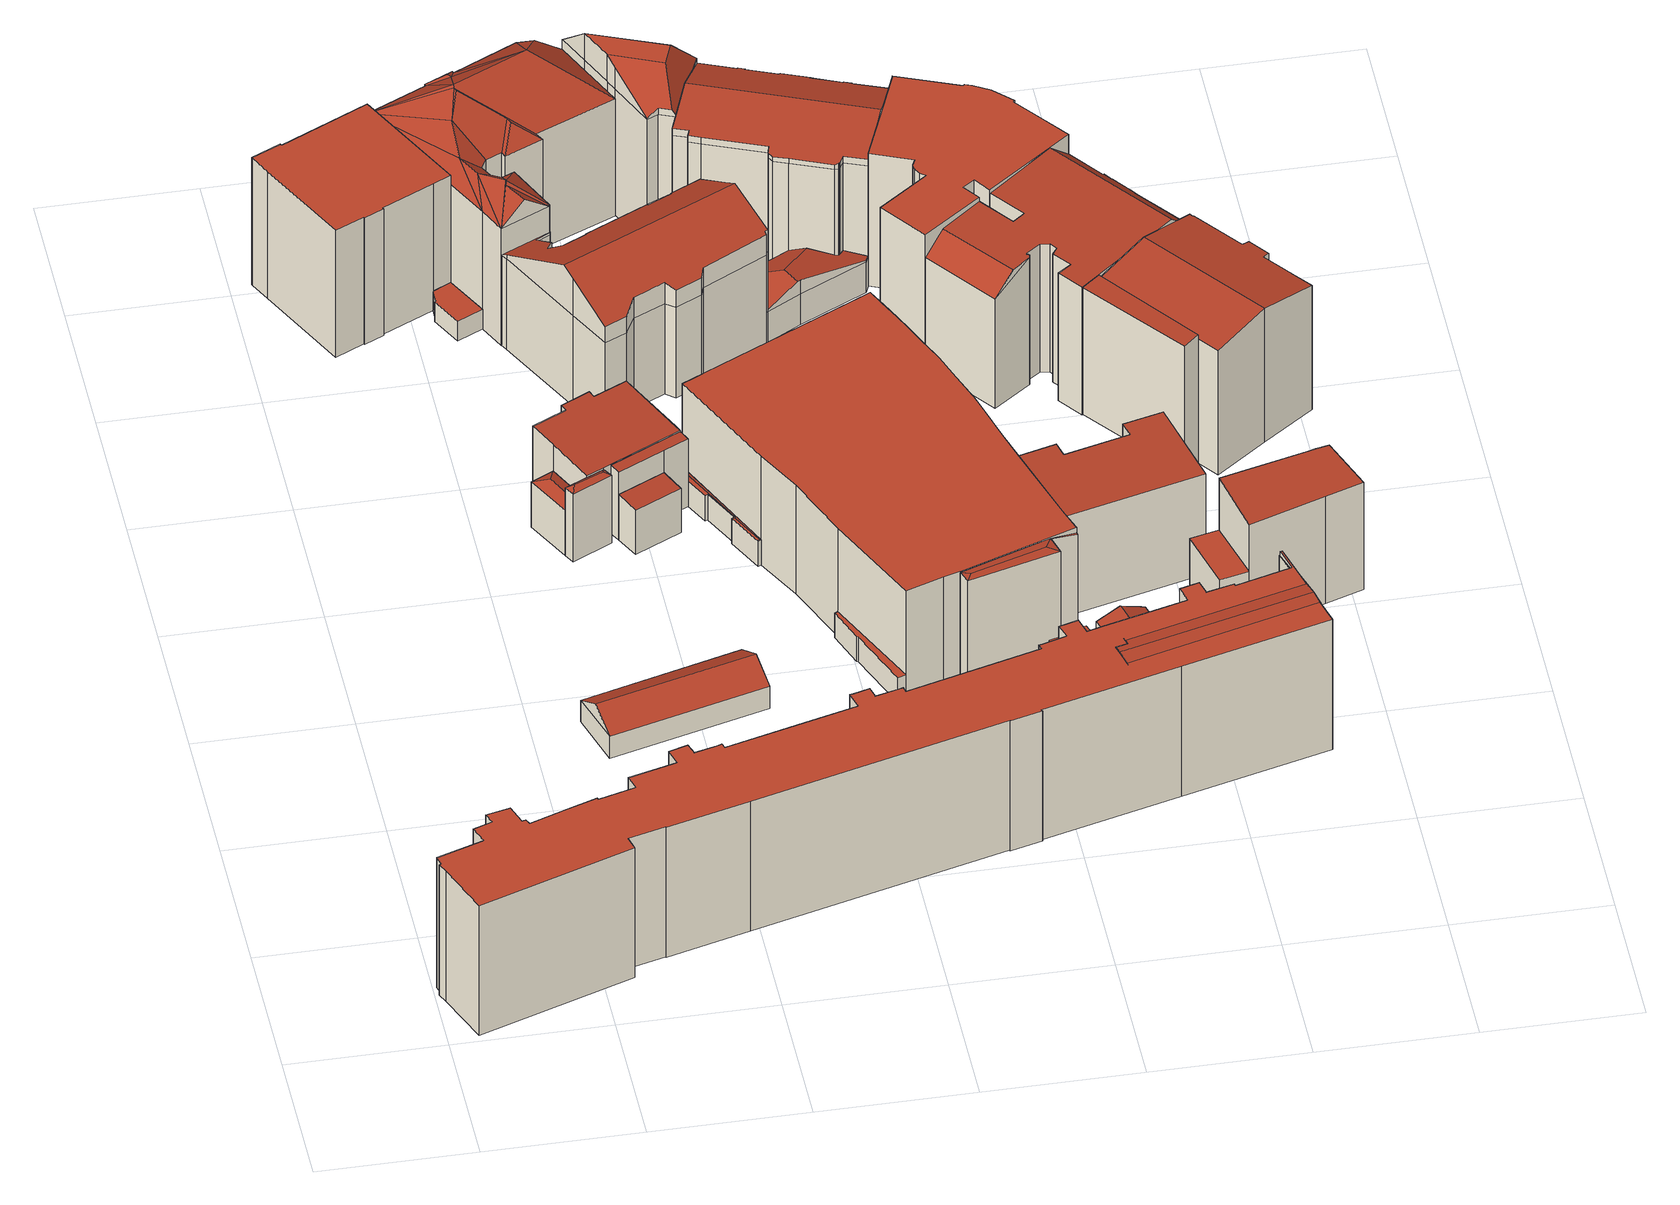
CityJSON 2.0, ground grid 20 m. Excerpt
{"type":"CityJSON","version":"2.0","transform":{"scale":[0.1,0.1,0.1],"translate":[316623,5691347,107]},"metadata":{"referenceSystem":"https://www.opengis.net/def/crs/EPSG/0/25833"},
"CityObjects":{
"building1":{"type":"Building","attributes":{"Dachtyp_tdc":"tdcFreeFormRoof","Gemeindeschluessel":14713000,"Dachneigung":10.66,"QualitaetDacherkennung":21,"Geometrietyp2DReferenz":"3000","function":"31001_9998","roofType":"5000","measuredHeight":5.12},"geometry":[{"type":"MultiSurface","lod":"2","boundaries":[[[0,1,2,3]],[[1,4,5,2]],[[4,6,7,5]],[[6,8,9,7]],[[8,10,11,9]],[[10,12,13,11]],[[12,14,15,13]],[[14,0,3,15]],[[0,14,16]],[[8,17,16,14,12,10]],[[6,4,1,0,16,17]],[[8,6,17]],[[3,2,5,7,9,11,13,15]]],"semantics":{"surfaces":[{"type":"WallSurface"},{"type":"RoofSurface"},{"type":"GroundSurface"}],"values":[0,0,0,0,0,0,0,0,1,1,1,0,2]}}]},
"building2":{"type":"Building","attributes":{"Dachtyp_tdc":"tdcGableRoof","Gemeindeschluessel":14713000,"Dachneigung":30.15,"QualitaetDacherkennung":73,"Geometrietyp2DReferenz":"3000","function":"31001_9998","roofType":"3100","measuredHeight":5.55},"geometry":[{"type":"MultiSurface","lod":"2","boundaries":[[[18,19,20,21]],[[19,22,23,20]],[[22,24,25,23]],[[24,18,21,25]],[[22,19,26]],[[18,24,27]],[[19,18,27,26]],[[24,22,26,27]],[[21,20,23,25]]],"semantics":{"surfaces":[{"type":"WallSurface"},{"type":"RoofSurface"},{"type":"GroundSurface"}],"values":[0,0,0,0,0,0,1,1,2]}}]},
"building3":{"type":"Building","attributes":{"Dachtyp_tdc":"tdcPolyFlatRoof","Gemeindeschluessel":14713000,"Dachneigung":0,"QualitaetDacherkennung":54,"Geometrietyp2DReferenz":"3000","function":"31001_9998","roofType":"1000","measuredHeight":4.25},"geometry":[{"type":"MultiSurface","lod":"2","boundaries":[[[28,29,30,31]],[[29,32,33,30]],[[32,34,35,33]],[[34,36,37,35]],[[36,38,39,37]],[[38,40,41,39]],[[40,42,43,41]],[[42,28,31,43]],[[42,40,38,36,34,32,29,28]],[[31,30,33,35,37,39,41,43]]],"semantics":{"surfaces":[{"type":"WallSurface"},{"type":"RoofSurface"},{"type":"GroundSurface"}],"values":[0,0,0,0,0,0,0,0,1,2]}}]},
"building4":{"type":"Building","attributes":{"Gemeindeschluessel":14713000,"Geometrietyp2DReferenz":"3000","function":"31001_9998","roofType":"9999"},"children":["building4-1","building4-2"]},
"building4-1":{"type":"BuildingPart","attributes":{"Dachtyp_tdc":"tdcPolyFlatRoof","Dachneigung":0,"QualitaetDacherkennung":0,"Geometrietyp2DReferenz":"3000","roofType":"9999","measuredHeight":3.02},"parents":["building4"],"geometry":[{"type":"MultiSurface","lod":"2","boundaries":[[[44,45,46,47,48,49]],[[49,48,50,51]],[[48,47,52,50]],[[47,46,53,52]],[[45,44,54,55]],[[44,49,51,54]],[[51,50,52,53,55,54]],[[55,53,46,45]]],"semantics":{"surfaces":[{"type":"RoofSurface"},{"type":"WallSurface"},{"type":"GroundSurface"},{"type":"ClosureSurface"}],"values":[0,1,1,1,1,1,2,3]}}]},
"building4-2":{"type":"BuildingPart","attributes":{"Dachtyp_tdc":"tdcPolyFlatRoof","Dachneigung":0,"QualitaetDacherkennung":57,"Geometrietyp2DReferenz":"3000","roofType":"1000","measuredHeight":19.5},"parents":["building4"],"geometry":[{"type":"MultiSurface","lod":"2","boundaries":[[[56,57,58,53,46]],[[57,59,60,58]],[[59,61,62,60]],[[61,63,64,62]],[[63,65,66,64]],[[65,67,68,66]],[[67,69,70,68]],[[69,71,72,70]],[[71,73,74,72]],[[73,75,76,74]],[[75,77,78,76]],[[77,79,45,55,78]],[[77,75,73,71,69,67,65,63,61,59,57,56,79]],[[55,53,58,60,62,64,66,68,70,72,74,76,78]],[[46,45,79,56]],[[46,53,55,45]]],"semantics":{"surfaces":[{"type":"WallSurface"},{"type":"RoofSurface"},{"type":"GroundSurface"},{"type":"ClosureSurface"}],"values":[0,0,0,0,0,0,0,0,0,0,0,0,1,2,0,3]}}]},
"building5":{"type":"Building","attributes":{"Dachtyp_tdc":"tdcPolyFlatRoof","Gemeindeschluessel":14713000,"Dachneigung":0,"QualitaetDacherkennung":56,"Geometrietyp2DReferenz":"3000","function":"31001_9998","roofType":"1000","measuredHeight":19.95},"geometry":[{"type":"MultiSurface","lod":"2","boundaries":[[[80,81,82,83]],[[81,84,85,82]],[[84,86,87,85]],[[86,88,89,87]],[[88,90,91,89]],[[90,92,93,91]],[[92,94,95,93]],[[94,96,97,95]],[[96,98,99,97]],[[98,100,101,99]],[[100,102,103,101]],[[102,104,105,103]],[[104,106,107,105]],[[106,108,109,107]],[[108,110,111,109]],[[110,112,113,111]],[[112,114,115,113]],[[114,116,117,115]],[[116,118,119,117]],[[118,120,121,119]],[[120,122,123,121]],[[122,124,125,123]],[[124,126,127,125]],[[126,128,129,127]],[[128,130,131,129]],[[130,132,133,131]],[[132,134,135,133]],[[134,136,137,135]],[[136,138,139,137]],[[138,140,141,139]],[[140,142,143,141]],[[142,144,145,143]],[[144,146,147,145]],[[146,148,149,147]],[[148,150,151,149]],[[150,152,153,151]],[[152,154,155,153]],[[154,156,157,155]],[[156,158,159,157]],[[158,160,161,159]],[[160,162,163,161]],[[162,164,165,163]],[[164,166,167,165]],[[166,168,169,167]],[[168,170,171,169]],[[170,172,173,171]],[[172,174,175,173]],[[174,176,177,175]],[[176,178,179,177]],[[178,180,181,179]],[[180,182,183,181]],[[182,184,185,183]],[[184,186,187,185]],[[186,188,189,187]],[[188,190,191,189]],[[190,192,193,191]],[[192,194,195,193]],[[194,196,197,195]],[[196,198,199,197]],[[198,200,201,199]],[[200,202,203,201]],[[202,204,205,203]],[[204,206,207,205]],[[206,208,209,207]],[[208,80,83,209]],[[208,206,204,202,200,198,196,194,192,190,188,186,184,182,180,178,176,174,172,170,168,166,164,162,160,158,156,154,152,150,148,146,144,142,140,138,136,134,132,130,128,126,124,122,120,118,116,114,112,110,108,106,104,102,100,98,96,94,92,90,88,86,84,81,80]],[[83,82,85,87,89,91,93,95,97,99,101,103,105,107,109,111,113,115,117,119,121,123,125,127,129,131,133,135,137,139,141,143,145,147,149,151,153,155,157,159,161,163,165,167,169,171,173,175,177,179,181,183,185,187,189,191,193,195,197,199,201,203,205,207,209]]],"semantics":{"surfaces":[{"type":"WallSurface"},{"type":"RoofSurface"},{"type":"GroundSurface"}],"values":[0,0,0,0,0,0,0,0,0,0,0,0,0,0,0,0,0,0,0,0,0,0,0,0,0,0,0,0,0,0,0,0,0,0,0,0,0,0,0,0,0,0,0,0,0,0,0,0,0,0,0,0,0,0,0,0,0,0,0,0,0,0,0,0,0,1,2]}}]},
"building6":{"type":"Building","attributes":{"Gemeindeschluessel":14713000,"Geometrietyp2DReferenz":"3000","function":"31001_9998","roofType":"9999"},"children":["building6-1","building6-2","building6-3","building6-4","building6-5"]},
"building6-1":{"type":"BuildingPart","attributes":{"Dachtyp_tdc":"tdcFreeFormRoof","Dachneigung":23.56,"QualitaetDacherkennung":25,"Geometrietyp2DReferenz":"3000","roofType":"5000","measuredHeight":7.56},"parents":["building6"],"geometry":[{"type":"MultiSurface","lod":"2","boundaries":[[[210,211,212,213]],[[214,210,213,215]],[[216,214,217]],[[218,216,217,211]],[[218,211,210]],[[216,218,210,214]],[[213,212,219,215]],[[219,212,211,217]],[[215,219,217,214]]],"semantics":{"surfaces":[{"type":"WallSurface"},{"type":"RoofSurface"},{"type":"GroundSurface"},{"type":"ClosureSurface"}],"values":[0,0,1,1,1,1,2,3,3]}}]},
"building6-2":{"type":"BuildingPart","attributes":{"Dachtyp_tdc":"tdcPolyFlatRoof","Dachneigung":3.42,"QualitaetDacherkennung":76,"Geometrietyp2DReferenz":"3000","roofType":"2100","measuredHeight":11.27},"parents":["building6"],"geometry":[{"type":"MultiSurface","lod":"2","boundaries":[[[220,221,222,212,211]],[[221,223,224,222]],[[223,225,226,224]],[[225,227,228,226]],[[227,229,230,228]],[[229,231,232,230]],[[231,233,234,232]],[[233,235,236,234]],[[235,237,238,239,236]],[[240,241,242,243,244,245]],[[246,241,240,237,235,233,231,229,227,225,223,221,220]],[[212,222,224,226,228,230,232,234,236,239,244,243,219]],[[245,238,237,240]],[[245,244,239,238]],[[247,242,241,246]],[[243,242,247,217,219]],[[211,217,247,246,220]],[[211,212,219,217]]],"semantics":{"surfaces":[{"type":"WallSurface"},{"type":"RoofSurface"},{"type":"GroundSurface"},{"type":"ClosureSurface"}],"values":[0,0,0,0,0,0,0,0,0,0,1,2,0,3,0,3,0,3]}}]},
"building6-3":{"type":"BuildingPart","attributes":{"Dachtyp_tdc":"tdcFreeFormRoof","Dachneigung":33.67,"QualitaetDacherkennung":13,"Geometrietyp2DReferenz":"3000","roofType":"5000","measuredHeight":10.85},"parents":["building6"],"geometry":[{"type":"MultiSurface","lod":"2","boundaries":[[[242,248,249,243]],[[248,250,251,249]],[[250,252,214,215,251]],[[253,252,250]],[[254,253,250,248]],[[254,248,242]],[[253,254,242,247,252]],[[243,249,251,215,219]],[[217,214,252,247]],[[219,215,214,217]],[[243,219,217,247,242]]],"semantics":{"surfaces":[{"type":"WallSurface"},{"type":"RoofSurface"},{"type":"GroundSurface"},{"type":"ClosureSurface"}],"values":[0,0,0,1,1,1,1,2,0,3,3]}}]},
"building6-4":{"type":"BuildingPart","attributes":{"Dachtyp_tdc":"tdcPolyFlatRoof","Dachneigung":2.86,"QualitaetDacherkennung":45,"Geometrietyp2DReferenz":"3000","roofType":"2100","measuredHeight":6.97},"parents":["building6"],"geometry":[{"type":"MultiSurface","lod":"2","boundaries":[[[255,256,257,258]],[[256,259,260,257]],[[259,261,262,260]],[[261,259,256,255]],[[258,257,260,262]],[[258,262,261,255]]],"semantics":{"surfaces":[{"type":"WallSurface"},{"type":"RoofSurface"},{"type":"GroundSurface"},{"type":"ClosureSurface"}],"values":[0,0,0,1,2,3]}}]},
"building6-5":{"type":"BuildingPart","attributes":{"Dachtyp_tdc":"tdcPolyFlatRoof","Dachneigung":5.4,"QualitaetDacherkennung":49,"Geometrietyp2DReferenz":"3000","roofType":"2100","measuredHeight":10.47},"parents":["building6"],"geometry":[{"type":"MultiSurface","lod":"2","boundaries":[[[263,245,244,262,261]],[[238,264,265,239]],[[264,266,255,258,265]],[[264,238,245,263,266]],[[258,262,244,239,265]],[[261,255,266,263]],[[261,262,258,255]],[[239,244,245,238]]],"semantics":{"surfaces":[{"type":"WallSurface"},{"type":"RoofSurface"},{"type":"GroundSurface"},{"type":"ClosureSurface"}],"values":[0,0,0,1,2,0,3,3]}}]},
"building7":{"type":"Building","attributes":{"Dachtyp_tdc":"tdcFreeFormRoof","Gemeindeschluessel":14713000,"Dachneigung":38.31,"QualitaetDacherkennung":11,"Geometrietyp2DReferenz":"3000","function":"31001_9998","roofType":"5000","measuredHeight":23.9},"geometry":[{"type":"MultiSurface","lod":"2","boundaries":[[[267,268,269,270]],[[268,271,272,269]],[[271,273,274,272]],[[273,275,276,274]],[[275,277,278,276]],[[277,279,280,278]],[[279,281,54,280]],[[281,282,78,54]],[[283,282,284]],[[282,283,285]],[[286,283,284]],[[287,288,289]],[[287,279,288]],[[290,279,287]],[[290,281,279]],[[291,281,290]],[[291,282,281]],[[282,291,284]],[[292,288,279]],[[292,279,277]],[[288,292,277,275]],[[289,288,275,273]],[[293,287,289,273,271]],[[293,271,268]],[[290,287,293,268,267]],[[291,290,267,294]],[[284,291,294,295]],[[296,286,284,295,297]],[[298,296,297,299]],[[298,299,300]],[[283,286,296,298,300,301]],[[302,285,283,301,303]],[[304,302,303,305]],[[304,305,306]],[[306,302,304]],[[307,302,306]],[[308,302,307]],[[308,285,302]],[[309,285,308]],[[285,309,282]],[[310,308,307,311]],[[310,311,312]],[[308,310,312,309]],[[78,313,314,315,316,317,318,319,320,321,322,323,324,325,270,269,272,274,276,278,280,54]],[[282,309,313,78]],[[309,312,314,313]],[[312,311,315,314]],[[311,307,316,315]],[[307,306,317,316]],[[306,305,318,317]],[[305,303,319,318]],[[303,301,320,319]],[[301,300,321,320]],[[300,299,322,321]],[[299,297,323,322]],[[297,295,324,323]],[[295,294,325,324]],[[294,267,270,325]]],"semantics":{"surfaces":[{"type":"WallSurface"},{"type":"RoofSurface"},{"type":"GroundSurface"}],"values":[0,0,0,0,0,0,0,0,1,1,1,1,1,1,1,1,1,1,1,0,1,1,1,1,1,1,1,1,1,1,1,1,1,1,1,1,1,1,1,1,1,1,1,2,0,0,0,0,0,0,0,0,0,0,0,0,0,0]}}]},
"building8":{"type":"Building","attributes":{"Dachtyp_tdc":"tdcPolyFlatRoof","Gemeindeschluessel":14713000,"Dachneigung":0,"QualitaetDacherkennung":53,"Geometrietyp2DReferenz":"3000","function":"31001_9998","roofType":"1000","measuredHeight":4.25},"geometry":[{"type":"MultiSurface","lod":"2","boundaries":[[[326,327,328,329]],[[327,330,331,328]],[[330,332,333,331]],[[332,334,335,333]],[[334,336,337,335]],[[336,338,339,337]],[[338,340,341,339]],[[340,342,343,341]],[[342,326,329,343]],[[342,340,338,336,334,332,330,327,326]],[[329,328,331,333,335,337,339,341,343]]],"semantics":{"surfaces":[{"type":"WallSurface"},{"type":"RoofSurface"},{"type":"GroundSurface"}],"values":[0,0,0,0,0,0,0,0,0,1,2]}}]},
"building9":{"type":"Building","attributes":{"Dachtyp_tdc":"tdcFreeFormRoof","Gemeindeschluessel":14713000,"Dachneigung":28.16,"QualitaetDacherkennung":53,"Geometrietyp2DReferenz":"3000","function":"31001_9998","roofType":"5000","measuredHeight":20.59},"geometry":[{"type":"MultiSurface","lod":"2","boundaries":[[[344,345,346]],[[347,348,349,350]],[[346,348,347]],[[350,349,351,352]],[[352,351,353,354]],[[354,353,355,356]],[[356,355,357,358]],[[358,357,359,360]],[[360,359,361,362]],[[362,361,363,364]],[[364,363,365,366]],[[366,365,367,368]],[[368,367,369,370]],[[370,369,371,372]],[[372,371,373,374]],[[375,376,377,378,379,380,381,382,383,384,385,386,387,388,389,390,391,392,393,394,395,396,397,398,399,400,401,402,403]],[[404,405,376,375]],[[405,406,377,376]],[[406,407,378,377]],[[407,408,379,378]],[[408,409,380,379]],[[409,410,381,380]],[[410,411,382,381]],[[411,412,383,382]],[[412,413,384,383]],[[413,344,385,384]],[[344,346,386,385]],[[346,347,387,386]],[[347,350,388,387]],[[350,352,389,388]],[[352,354,390,389]],[[354,356,391,390]],[[356,358,392,391]],[[358,360,393,392]],[[360,362,394,393]],[[362,364,395,394]],[[364,366,396,395]],[[366,368,397,396]],[[368,370,398,397]],[[370,372,399,398]],[[372,374,400,399]],[[374,414,401,400]],[[414,415,402,401]],[[415,416,403,402]],[[416,404,375,403]],[[373,371,369,367,365,363,361,359,357,355,353,351,349,348,346,345,417,418,419,420]],[[421,422,423,424,425,426,427,428,429,418,417,430,431]],[[412,431,430,413]],[[411,421,431,412]],[[413,430,417,345,344]],[[416,429,428,404]],[[415,419,418,429,416]],[[404,428,427,405]],[[405,427,426,406]],[[406,426,425,407]],[[407,425,424,408]],[[408,424,423,409]],[[409,423,422,410]],[[410,422,421,411]],[[414,420,419,415]],[[374,373,420,414]]],"semantics":{"surfaces":[{"type":"WallSurface"},{"type":"GroundSurface"},{"type":"RoofSurface"}],"values":[0,0,0,0,0,0,0,0,0,0,0,0,0,0,0,1,0,0,0,0,0,0,0,0,0,0,0,0,0,0,0,0,0,0,0,0,0,0,0,0,0,0,0,0,0,2,2,0,0,0,0,0,0,0,0,0,0,0,0,0,0]}}]},
"building10":{"type":"Building","attributes":{"Gemeindeschluessel":14713000,"Geometrietyp2DReferenz":"3000","function":"31001_9998","roofType":"9999"},"children":["building10-1","building10-2","building10-3","building10-4","building10-5","building10-6"]},
"building10-1":{"type":"BuildingPart","attributes":{"Dachtyp_tdc":"tdcFreeFormRoof","Dachneigung":15.44,"QualitaetDacherkennung":25,"Geometrietyp2DReferenz":"3000","roofType":"5000","measuredHeight":4.02},"parents":["building10"],"geometry":[{"type":"MultiSurface","lod":"2","boundaries":[[[432,433,236,265]],[[433,434,234,236]],[[434,435,436,234]],[[435,437,438,436]],[[439,440,441,442]],[[440,443,444,441]],[[443,445,446,444]],[[445,447,448,446]],[[447,449,450,448]],[[449,451,452,450]],[[451,432,265,452]],[[447,445,443,453,454]],[[443,440,455,453]],[[440,439,455]],[[439,437,456,454,453,455]],[[437,435,456]],[[435,434,433,432,451,449,447,454,456]],[[265,236,234,436,438,442,441,444,446,448,450,452]],[[442,438,437,439]]],"semantics":{"surfaces":[{"type":"WallSurface"},{"type":"RoofSurface"},{"type":"GroundSurface"},{"type":"ClosureSurface"}],"values":[0,0,0,0,0,0,0,0,0,0,0,1,1,1,1,1,1,2,3]}}]},
"building10-2":{"type":"BuildingPart","attributes":{"Dachtyp_tdc":"tdcFreeFormRoof","Dachneigung":10.13,"QualitaetDacherkennung":22,"Geometrietyp2DReferenz":"3000","roofType":"5000","measuredHeight":16.72},"parents":["building10"],"geometry":[{"type":"MultiSurface","lod":"2","boundaries":[[[457,458,459,460]],[[458,461,462,459]],[[461,463,464,462]],[[465,466,467,468]],[[466,457,460,467]],[[469,463,470,471]],[[463,461,470]],[[461,458,471,470]],[[458,457,466,465,469,471]],[[460,459,462,464,472,468,467]],[[472,464,463,469]],[[472,469,465,468]]],"semantics":{"surfaces":[{"type":"WallSurface"},{"type":"RoofSurface"},{"type":"GroundSurface"},{"type":"ClosureSurface"}],"values":[0,0,0,0,0,1,1,1,1,2,3,3]}}]},
"building10-3":{"type":"BuildingPart","attributes":{"Dachtyp_tdc":"tdcPolyFlatRoof","Dachneigung":0,"QualitaetDacherkennung":47,"Geometrietyp2DReferenz":"3000","roofType":"1000","measuredHeight":16.75},"parents":["building10"],"geometry":[{"type":"MultiSurface","lod":"2","boundaries":[[[473,474,475,476,477]],[[474,478,479,475]],[[478,480,481,479]],[[480,482,483,481]],[[482,484,485,483]],[[484,486,487,485]],[[486,488,489,487]],[[488,490,491,489]],[[490,492,493,491]],[[492,494,495,493]],[[494,496,497,495]],[[496,498,499,497]],[[498,500,501,499]],[[500,502,465,468,501]],[[503,504,505,464,463]],[[504,506,507,508,505]],[[509,510,511,512,513]],[[510,514,439,442,511]],[[515,516,517,518,438,437]],[[515,514,510,509,506,504,503,502,500,498,496,494,492,490,488,486,484,482,480,478,474,473,516]],[[518,519,520,476,475,479,481,483,485,487,489,491,493,495,497,499,501,468,472,464,505,508,512,511,442,438]],[[516,473,477,521,522,523,517]],[[477,476,520,522,521]],[[522,520,519,523]],[[523,519,518,517]],[[463,469,465,502,503]],[[463,464,472,469]],[[472,468,465,469]],[[513,507,506,509]],[[513,512,508,507]],[[437,439,514,515]],[[437,438,442,439]]],"semantics":{"surfaces":[{"type":"WallSurface"},{"type":"RoofSurface"},{"type":"GroundSurface"},{"type":"ClosureSurface"}],"values":[0,0,0,0,0,0,0,0,0,0,0,0,0,0,0,0,0,0,0,1,2,0,3,3,3,0,3,3,0,3,0,3]}}]},
"building10-4":{"type":"BuildingPart","attributes":{"Dachtyp_tdc":"tdcGableRoof","Dachneigung":48.5,"QualitaetDacherkennung":0,"Geometrietyp2DReferenz":"3000","roofType":"9999","measuredHeight":13.19},"parents":["building10"],"geometry":[{"type":"MultiSurface","lod":"2","boundaries":[[[524,525,526,527]],[[527,528,529,521,477,530,524]],[[531,522,521,529]],[[532,531,529,528]],[[528,527,533,534,532]],[[527,526,535,533]],[[526,525,536,535]],[[525,524,537,536]],[[524,530,538,537]],[[530,477,476,538]],[[477,521,522,520,476]],[[520,539,534,533,535,536,537,538,476]],[[531,539,520,522]],[[532,534,539,531]]],"semantics":{"surfaces":[{"type":"RoofSurface"},{"type":"WallSurface"},{"type":"GroundSurface"},{"type":"ClosureSurface"}],"values":[0,0,1,1,1,1,1,1,1,1,1,2,3,3]}}]},
"building10-5":{"type":"BuildingPart","attributes":{"Dachtyp_tdc":"tdcFreeFormRoof","Dachneigung":15.77,"QualitaetDacherkennung":3,"Geometrietyp2DReferenz":"3000","roofType":"5000","measuredHeight":13.32},"parents":["building10"],"geometry":[{"type":"MultiSurface","lod":"2","boundaries":[[[517,540,541,518]],[[540,542,543,541]],[[542,544,545,543]],[[544,546,547,545]],[[546,548,549,547]],[[548,550,551,549]],[[550,552,553,551]],[[552,554,555,553]],[[554,556,557,555]],[[556,532,534,557]],[[556,554,552,550,548,546,544,542,540,517,523]],[[523,522,531,532,556]],[[539,520,519,518,541,543,545,547,549,551,553,555,557,534]],[[520,539,531,522]],[[519,520,522,523]],[[517,518,519,523]],[[531,539,534,532]]],"semantics":{"surfaces":[{"type":"WallSurface"},{"type":"RoofSurface"},{"type":"GroundSurface"},{"type":"ClosureSurface"}],"values":[0,0,0,0,0,0,0,0,0,0,1,1,2,3,3,3,3]}}]},
"building10-6":{"type":"BuildingPart","attributes":{"Dachtyp_tdc":"tdcPolyFlatRoof","Dachneigung":0,"QualitaetDacherkennung":34,"Geometrietyp2DReferenz":"3000","roofType":"1000","measuredHeight":3.81},"parents":["building10"],"geometry":[{"type":"MultiSurface","lod":"2","boundaries":[[[558,559,560,561]],[[559,562,563,560]],[[562,564,565,563]],[[564,513,512,565]],[[507,558,561,508]],[[507,513,564,562,559,558]],[[561,560,563,565,512,508]],[[508,512,513,507]]],"semantics":{"surfaces":[{"type":"WallSurface"},{"type":"RoofSurface"},{"type":"GroundSurface"},{"type":"ClosureSurface"}],"values":[0,0,0,0,0,1,2,3]}}]},
"building11":{"type":"Building","attributes":{"Dachtyp_tdc":"tdcPolyFlatRoof","Gemeindeschluessel":14713000,"Dachneigung":0,"QualitaetDacherkennung":8,"Geometrietyp2DReferenz":"3000","function":"31001_9998","roofType":"1000","measuredHeight":2.16},"geometry":[{"type":"MultiSurface","lod":"2","boundaries":[[[566,567,568,569]],[[567,570,571,568]],[[570,572,573,571]],[[572,574,575,573]],[[574,576,577,575]],[[576,578,579,577]],[[578,566,569,579]],[[578,576,574,572,570,567,566]],[[569,568,571,573,575,577,579]]],"semantics":{"surfaces":[{"type":"WallSurface"},{"type":"RoofSurface"},{"type":"GroundSurface"}],"values":[0,0,0,0,0,0,0,1,2]}}]},
"building12":{"type":"Building","attributes":{"Dachtyp_tdc":"tdcFreeFormRoof","Gemeindeschluessel":14713000,"Dachneigung":52.71,"QualitaetDacherkennung":43,"Geometrietyp2DReferenz":"3000","function":"31001_9998","roofType":"5000","measuredHeight":23.55},"geometry":[{"type":"MultiSurface","lod":"2","boundaries":[[[580,581,582,583]],[[581,584,585,582]],[[584,586,587,585]],[[588,586,584,589]],[[590,591,586,588,592]],[[590,592,593,594,595,596]],[[593,592,588,589]],[[597,595,594,598]],[[599,596,595,597]],[[598,594,593,580]],[[580,593,589,581]],[[600,591,590,596,599]],[[586,591,600]],[[581,589,584]],[[601,602,603,604,583,582,585,587]],[[586,600,601,587]],[[600,599,602,601]],[[599,597,603,602]],[[597,598,604,603]],[[598,580,583,604]]],"semantics":{"surfaces":[{"type":"WallSurface"},{"type":"RoofSurface"},{"type":"GroundSurface"}],"values":[0,0,0,1,1,1,1,0,0,0,0,0,0,0,2,0,0,0,0,0]}}]},
"building13":{"type":"Building","attributes":{"Gemeindeschluessel":14713000,"Dachorientierung":0,"MittlereTraufHoehe":110.67,"ObjektHoehe":3,"BodenHoehe":107.67,"Geometrietyp2DReferenz":"3000","BezugspunktDach":"2000","AbsoluteHoehe":110.67,"Dachflaeche":84.69,"function":"31001_9998","measuredHeight":3,"storeysAboveGround":1},"geometry":[{"type":"MultiSurface","lod":"2","boundaries":[[[605,606,607,608,609,610,611]],[[611,610,612,613]],[[610,609,614,612]],[[609,608,615,614]],[[608,607,616,615]],[[607,606,617,616]],[[606,605,618,617]],[[605,611,613,618]],[[613,612,614,615,616,617,618]]],"semantics":{"surfaces":[{"type":"RoofSurface"},{"type":"WallSurface"},{"type":"GroundSurface"}],"values":[0,1,1,1,1,1,1,1,2]}}]},
"building14":{"type":"Building","attributes":{"Dachtyp_tdc":"tdcFreeFormRoof","Gemeindeschluessel":14713000,"Dachneigung":12.1,"QualitaetDacherkennung":7,"Geometrietyp2DReferenz":"3000","function":"31001_9998","roofType":"5000","measuredHeight":7.01},"geometry":[{"type":"MultiSurface","lod":"2","boundaries":[[[619,620,621,622]],[[620,623,403,621]],[[623,624,402,403]],[[624,625,626,402]],[[625,627,628,626]],[[627,629,630,628]],[[629,631,632,630]],[[633,634,635,636,637,638]],[[637,639,640,641,638]],[[642,643,644,645,646,647,633,638,641,648,649]],[[642,649,619]],[[619,649,648,620]],[[620,648,641,640,623]],[[629,634,633,647,631]],[[631,647,646,650]],[[650,646,645,651]],[[651,645,644,652]],[[652,644,643,653]],[[653,643,642]],[[623,640,639,624]],[[624,639,637,636,625]],[[625,636,635,627]],[[627,635,634,629]],[[654,655,656,657,658,622,621,403,402,626,628,630,632]],[[631,650,654,632]],[[650,651,655,654]],[[651,652,656,655]],[[652,653,657,656]],[[653,642,658,657]],[[642,619,622,658]]],"semantics":{"surfaces":[{"type":"WallSurface"},{"type":"RoofSurface"},{"type":"GroundSurface"}],"values":[0,0,0,0,0,0,0,1,1,1,0,0,0,0,0,0,0,0,0,0,0,0,0,2,0,0,0,0,0,0]}}]},
"building15":{"type":"Building","attributes":{"Dachtyp_tdc":"tdcFreeFormRoof","Gemeindeschluessel":14713000,"Dachneigung":10.22,"QualitaetDacherkennung":38,"Geometrietyp2DReferenz":"3000","function":"31001_9998","roofType":"5000","measuredHeight":20.91},"geometry":[{"type":"MultiSurface","lod":"2","boundaries":[[[659,660,661,662]],[[660,663,664,661]],[[663,665,666,664]],[[665,667,668,666]],[[667,669,670,668]],[[669,671,672,670]],[[671,673,674,672]],[[673,675,676,674]],[[675,677,678,676]],[[677,679,680,678]],[[679,681,682,680]],[[681,683,684,682]],[[683,685,686,684]],[[685,687,688,686]],[[687,689,690,688]],[[689,691,692,690]],[[691,693,694,692]],[[693,695,696,694]],[[695,697,698,696]],[[697,699,700,698]],[[699,701,702,700]],[[701,703,704,702]],[[703,705,706,704]],[[707,708,709,710,711,712,713,714,715,716,717,718,719,720,721,722,723]],[[724,667,665,725,726,659,727,728,729,730,731,732,733,715,714,734]],[[671,734,714,713,673]],[[703,733,732,705]],[[701,716,715,733,703]],[[705,732,731]],[[730,729,735]],[[735,729,728,736]],[[736,728,727]],[[660,726,725,663]],[[659,726,660]],[[663,725,665]],[[669,724,734,671]],[[667,724,669]],[[687,723,722,689]],[[685,707,723,687]],[[689,722,721,691]],[[691,721,720,693]],[[693,720,719,695]],[[695,719,718,697]],[[697,718,717,699]],[[699,717,716,701]],[[673,713,712,675]],[[675,712,711,677]],[[677,711,710,679]],[[679,710,709,681]],[[681,709,708,683]],[[683,708,707,685]],[[706,737,738,739,740,741,662,661,664,666,668,670,672,674,676,678,680,682,684,686,688,690,692,694,696,698,700,702,704]],[[705,731,737,706]],[[731,730,738,737]],[[730,735,739,738]],[[735,736,740,739]],[[736,727,741,740]],[[727,659,662,741]]],"semantics":{"surfaces":[{"type":"WallSurface"},{"type":"RoofSurface"},{"type":"GroundSurface"}],"values":[0,0,0,0,0,0,0,0,0,0,0,0,0,0,0,0,0,0,0,0,0,0,0,1,1,0,0,0,0,0,0,0,0,0,0,0,0,0,0,0,0,0,0,0,0,0,0,0,0,0,0,2,0,0,0,0,0,0]}}]},
"building16":{"type":"Building","attributes":{"Gemeindeschluessel":14713000,"Dachneigung":84.38,"Dachorientierung":74.88,"MittlereTraufHoehe":127.19,"QualitaetDacherkennung":98,"ObjektHoehe":19.88,"BodenHoehe":107.76,"Geometrietyp2DReferenz":"3000","AbsoluteHoehe":127.64,"Dachflaeche":263.34,"function":"31001_9998","roofType":"3100","measuredHeight":19.88,"storeysAboveGround":7},"children":["building16-1"],"geometry":[{"type":"MultiSurface","lod":"2","boundaries":[[[742,743,744,745]],[[743,746,747,744]],[[746,748,749,747]],[[748,750,751,749]],[[750,752,753,751]],[[752,754,755,753]],[[754,756,757,755]],[[756,758,759,757]],[[758,760,761,759]],[[760,762,763,761]],[[762,764,765,763]],[[764,766,767,765]],[[766,768,769,767]],[[768,770,771,772,769]],[[773,774,775,776,777]],[[774,778,779,775]],[[778,780,781,779]],[[780,742,745,781]],[[750,748,746,743,742,780,778,774,773,770,768,766,764]],[[764,762,760,758,756,754,752,750]],[[745,744,747,749,751,753,755,757,759,761,763,765,767,769,772,776,775,779,781]],[[777,771,770,773]],[[777,776,772,771]]],"semantics":{"surfaces":[{"type":"WallSurface"},{"type":"RoofSurface"},{"type":"GroundSurface"},{"type":"ClosureSurface"}],"values":[0,0,0,0,0,0,0,0,0,0,0,0,0,0,0,0,0,0,1,1,2,0,3]}}]},
"building16-1":{"type":"BuildingPart","attributes":{"Dachneigung":67.53,"Dachorientierung":-15.31,"MittlereTraufHoehe":124.63,"QualitaetDacherkennung":24,"BodenHoehe":107.76,"ObjektTeilHoehe":17.79,"Geometrietyp2DReferenz":"3000","AbsoluteHoehe":125.55,"Dachflaeche":32.83,"roofType":"5000","measuredHeight":17.79,"storeysAboveGround":6},"parents":["building16"],"geometry":[{"type":"MultiSurface","lod":"2","boundaries":[[[771,782,783,772]],[[782,784,785,783]],[[784,786,787,785]],[[786,788,789,787]],[[788,790,791,789]],[[790,792,793,791]],[[792,777,776,793]],[[794,788,786,784,782,771]],[[794,771,777]],[[794,777,792,790,788]],[[772,783,785,787,789,791,793,776]],[[772,776,777,771]]],"semantics":{"surfaces":[{"type":"WallSurface"},{"type":"RoofSurface"},{"type":"GroundSurface"},{"type":"ClosureSurface"}],"values":[0,0,0,0,0,0,0,1,1,1,2,3]}}]},
"building17":{"type":"Building","attributes":{"Gemeindeschluessel":14713000,"Dachtyp_tdc":"tdcPolyFlatRoof","Dachneigung":3.88,"QualitaetDacherkennung":67,"Geometrietyp2DReferenz":"3000","function":"31001_9998","roofType":"2100","measuredHeight":16.2},"geometry":[{"type":"MultiSurface","lod":"2","boundaries":[[[795,796,797,798]],[[796,799,800,797]],[[799,801,802,800]],[[801,803,804,802]],[[803,805,806,804]],[[805,807,808,806]],[[807,809,810,808]],[[809,811,812,810]],[[811,813,814,812]],[[813,795,798,814]],[[813,811,809,807,805,803,801,799,796,795]],[[798,797,800,802,804,806,808,810,812,814]]],"semantics":{"surfaces":[{"type":"WallSurface"},{"type":"RoofSurface"},{"type":"GroundSurface"}],"values":[0,0,0,0,0,0,0,0,0,0,1,2]}}]},
"building18":{"type":"Building","attributes":{"Gemeindeschluessel":14713000,"Dachorientierung":0,"MittlereTraufHoehe":117.16,"ObjektHoehe":9.29,"BodenHoehe":107.87,"Geometrietyp2DReferenz":"3000","BezugspunktDach":"2000","AbsoluteHoehe":117.16,"Dachflaeche":31.84,"function":"31001_9998","measuredHeight":9.29,"storeysAboveGround":3},"geometry":[{"type":"MultiSurface","lod":"2","boundaries":[[[815,816,817,818]],[[818,817,819,820]],[[817,816,821,819]],[[816,815,822,821]],[[815,818,820,822]],[[820,819,821,822]]],"semantics":{"surfaces":[{"type":"RoofSurface"},{"type":"WallSurface"},{"type":"GroundSurface"}],"values":[0,1,1,1,1,2]}}]},
"building19":{"type":"Building","attributes":{"Dachtyp_tdc":"tdcPolyFlatRoof","Gemeindeschluessel":14713000,"Dachneigung":0,"QualitaetDacherkennung":43,"Geometrietyp2DReferenz":"3000","function":"31001_9998","roofType":"1000","measuredHeight":20.43},"geometry":[{"type":"MultiSurface","lod":"2","boundaries":[[[823,824,825,826]],[[824,827,828,825]],[[827,829,830,828]],[[829,831,832,830]],[[831,833,834,832]],[[833,835,836,834]],[[835,837,838,836]],[[837,839,674,838]],[[839,840,672,674]],[[840,841,842,672]],[[841,843,844,842]],[[841,840,839,837,835,833,831,829,827,824,823,845,846,847,848,849,850,851,852,853,843]],[[844,854,855,856,857,858,859,860,861,862,826,825,828,830,832,834,836,838,674,672,842]],[[843,853,854,844]],[[853,852,855,854]],[[852,851,856,855]],[[851,850,857,856]],[[850,849,858,857]],[[849,848,859,858]],[[848,847,860,859]],[[847,846,861,860]],[[846,845,862,861]],[[845,823,826,862]]],"semantics":{"surfaces":[{"type":"WallSurface"},{"type":"RoofSurface"},{"type":"GroundSurface"}],"values":[0,0,0,0,0,0,0,0,0,0,0,1,2,0,0,0,0,0,0,0,0,0,0]}}]},
"building20":{"type":"Building","attributes":{"Dachtyp_tdc":"tdcFreeFormRoof","Gemeindeschluessel":14713000,"Dachneigung":2.75,"QualitaetDacherkennung":55,"Geometrietyp2DReferenz":"3000","function":"31001_9998","roofType":"5000","measuredHeight":20.33},"geometry":[{"type":"MultiSurface","lod":"2","boundaries":[[[863,864,865,866]],[[864,867,868,865]],[[867,869,870,868]],[[869,871,872,870]],[[871,873,874,872]],[[873,875,876,874]],[[875,877,878,876]],[[877,879,880,878]],[[879,881,882,880]],[[881,883,884,882]],[[883,885,886,884]],[[885,887,888,886]],[[887,889,890,888]],[[889,891,892,890]],[[891,893,894,892]],[[893,895,896,894]],[[895,897,898,896]],[[897,899,900,898]],[[899,901,902,900]],[[901,903,904,902]],[[903,905,906,904]],[[905,907,908,906]],[[907,909,910,908]],[[909,911,912,910]],[[911,913,914,912]],[[913,915,916,914]],[[915,863,866,916]],[[917,881,879,877,875,873,871,869,867,864,863,915,918]],[[903,919,920,905]],[[895,893,891,889,887,885,883,917,918,913,911,909,907,920,919,901,899,897]],[[907,905,920]],[[883,881,917]],[[903,901,919]],[[915,913,918]],[[866,865,868,870,872,874,876,878,880,882,884,886,888,890,892,894,896,898,900,902,904,906,908,910,912,914,916]]],"semantics":{"surfaces":[{"type":"WallSurface"},{"type":"RoofSurface"},{"type":"GroundSurface"}],"values":[0,0,0,0,0,0,0,0,0,0,0,0,0,0,0,0,0,0,0,0,0,0,0,0,0,0,0,1,1,1,0,0,0,0,2]}}]},
"building21":{"type":"Building","attributes":{"Dachtyp_tdc":"tdcPolyFlatRoof","Gemeindeschluessel":14713000,"Dachneigung":5.93,"QualitaetDacherkennung":46,"Geometrietyp2DReferenz":"3000","function":"31001_9998","roofType":"2100","measuredHeight":17.41},"geometry":[{"type":"MultiSurface","lod":"2","boundaries":[[[921,922,923,924]],[[922,925,926,923]],[[925,927,928,926]],[[927,929,930,928]],[[929,931,932,930]],[[931,933,934,932]],[[933,921,924,934]],[[933,931,929,927,925,922,921]],[[924,923,926,928,930,932,934]]],"semantics":{"surfaces":[{"type":"WallSurface"},{"type":"RoofSurface"},{"type":"GroundSurface"}],"values":[0,0,0,0,0,0,0,1,2]}}]},
"building22":{"type":"Building","attributes":{"Gemeindeschluessel":14713000,"Geometrietyp2DReferenz":"3000","function":"31001_9998","roofType":"9999"},"children":["building22-1","building22-2"]},
"building22-1":{"type":"BuildingPart","attributes":{"Dachtyp_tdc":"tdcGableRoof","Dachneigung":10.21,"QualitaetDacherkennung":59,"Geometrietyp2DReferenz":"3000","roofType":"3100","measuredHeight":20.58},"parents":["building22"],"geometry":[{"type":"MultiSurface","lod":"2","boundaries":[[[935,936,937,938]],[[936,939,940,937]],[[939,941,942,940]],[[941,943,944,942]],[[945,946,947,948]],[[946,949,950,947]],[[949,951,952,950]],[[951,953,954,952]],[[946,945,943,941,939]],[[939,936,935,955,956,957,958,953,951,949,946]],[[954,959,960,961,962,938,937,940,942,944,948,947,950,952]],[[953,958,959,954]],[[958,957,960,959]],[[957,956,961,960]],[[956,955,962,961]],[[955,935,938,962]],[[948,944,943,945]]],"semantics":{"surfaces":[{"type":"WallSurface"},{"type":"RoofSurface"},{"type":"GroundSurface"},{"type":"ClosureSurface"}],"values":[0,0,0,0,0,0,0,0,1,1,2,0,0,0,0,0,3]}}]},
"building22-2":{"type":"BuildingPart","attributes":{"Dachtyp_tdc":"tdcPolyFlatRoof","Dachneigung":3.03,"QualitaetDacherkennung":19,"Geometrietyp2DReferenz":"3000","roofType":"2100","measuredHeight":19.7},"parents":["building22"],"geometry":[{"type":"MultiSurface","lod":"2","boundaries":[[[883,963,945,948,964]],[[965,966,967,944,943]],[[966,883,964,967]],[[966,965,963,883]],[[964,948,944,967]],[[965,943,945,963]],[[943,944,948,945]]],"semantics":{"surfaces":[{"type":"WallSurface"},{"type":"RoofSurface"},{"type":"GroundSurface"},{"type":"ClosureSurface"}],"values":[0,0,0,1,2,0,3]}}]}
},
"vertices":[
[198,227,49],[213,175,50],[213,175,10],[198,227,10],[212,175,50],[212,175,10],[211,177,50],[211,177,10],[124,146,50],[124,146,10],[121,153,50],[121,153,10],[116,152,48],[116,152,10],[101,193,48],[101,193,10],[145,174,62],[151,156,62],
[260,546,43],[464,602,44],[464,602,10],[260,546,10],[484,529,44],[484,529,10],[281,473,44],[281,473,10],[474,565,66],[271,509,66],
[376,241,53],[374,248,53],[374,248,11],[376,241,11],[369,246,53],[369,246,11],[349,317,53],[349,317,11],[528,366,53],[528,366,11],[544,310,53],[544,310,11],[539,309,53],[539,309,11],[545,287,53],[545,287,11],
[280,1283,34],[252,1339,34],[229,1327,34],[228,1308,34],[227,1307,34],[247,1267,34],[227,1307,4],[247,1267,4],[228,1308,4],[229,1327,4],[280,1283,4],[252,1339,4],
[229,1327,199],[162,1295,199],[162,1295,4],[163,1293,199],[163,1293,4],[138,1281,199],[138,1281,4],[137,1282,199],[137,1282,4],[100,1264,199],[100,1264,4],[41,1385,199],[41,1385,4],[28,1412,199],[28,1412,4],[27,1414,199],[27,1414,4],[65,1432,199],[65,1432,4],[66,1430,199],[66,1430,4],[179,1486,199],[179,1486,4],[252,1339,199],
[933,288,204],[756,240,204],[756,240,4],[933,288,4],[757,238,204],[757,238,4],[716,227,204],[716,227,4],[716,228,204],[716,228,4],[388,138,204],[388,138,4],[281,109,204],[281,109,4],[281,110,204],[281,110,4],[233,97,204],[233,97,4],[238,79,204],[238,79,4],[38,8,204],[38,8,4],[11,77,204],[11,77,4],[5,90,204],[5,90,4],[8,92,204],[8,92,4],[5,104,204],[5,104,4],[65,125,204],[65,125,4],[57,148,204],[57,148,4],[81,157,204],[81,157,4],[76,171,204],[76,171,4],[107,178,204],[107,178,4],[116,152,204],[116,152,4],[121,153,204],[121,153,4],[124,146,204],[124,146,4],[173,164,204],[173,164,4],[211,177,204],[211,177,4],[212,175,204],[212,175,4],[213,175,204],[213,175,4],[259,188,204],[259,188,4],[254,207,204],[254,207,4],[316,224,204],[316,224,4],[310,246,204],[310,246,4],[334,253,204],[334,253,4],[339,238,204],[339,238,4],[369,246,204],[369,246,4],[374,248,204],[374,248,4],[376,241,204],[376,241,4],[487,271,204],[487,271,4],[545,287,204],[545,287,4],[539,309,204],[539,309,4],[544,310,204],[544,310,4],[564,316,204],[564,316,4],[568,301,204],[568,301,4],[598,309,204],[598,309,4],[603,310,204],[603,310,4],[605,303,204],[605,303,4],[695,328,204],[695,328,4],[777,351,204],[777,351,4],[775,358,204],[775,358,4],[780,359,204],[780,359,4],[810,368,204],[810,368,4],[804,387,204],[804,387,4],[829,394,204],[829,394,4],[835,372,204],[835,372,4],[856,378,204],[856,378,4],[905,391,204],[905,391,4],[963,407,204],[963,407,4],[957,429,204],[957,429,4],[982,436,204],[982,436,4],[987,417,204],[987,417,4],[1022,426,204],[1022,426,4],[1023,423,204],[1023,423,4],[1094,443,204],[1094,443,4],[1086,474,204],[1086,474,4],[1089,475,204],[1089,475,4],[1124,340,204],[1124,340,4],
[270,918,71],[299,933,71],[299,933,2],[270,918,2],[300,859,71],[300,859,2],[307,880,78],[328,873,71],[292,911,78],[328,873,2],
[299,933,112],[281,967,115],[281,967,2],[325,989,115],[325,989,2],[321,998,115],[321,998,2],[358,1017,115],[358,1017,2],[362,1008,114],[362,1008,2],[405,1029,114],[405,1029,2],[448,943,109],[448,943,2],[451,938,108],[451,938,2],[452,935,108],[452,935,107],[452,935,2],[360,889,108],[351,884,108],[351,884,106],[351,884,2],[360,889,2],[360,889,107],[328,873,108],[328,873,106],
[358,871,106],[358,871,2],[307,845,106],[307,845,2],[300,859,106],[310,856,111],[348,874,111],
[427,905,72],[442,875,70],[442,875,2],[427,905,2],[382,845,70],[382,845,2],[367,875,72],[367,875,2],
[367,875,106],[459,921,106],[459,921,2],[427,905,106],
[301,1349,184],[314,1342,184],[314,1342,4],[301,1349,4],[330,1349,184],[330,1349,4],[360,1282,184],[360,1282,4],[357,1281,184],[357,1281,4],[359,1279,184],[359,1279,4],[296,1249,184],[296,1249,4],[280,1283,184],[179,1486,184],[276,1448,240],[267,1412,221],[277,1452,242],[278,1444,239],[311,1302,213],[310,1296,211],[312,1300,213],[283,1331,204],[267,1363,203],[327,1264,212],[313,1304,211],[294,1363,184],[301,1377,184],[335,1422,205],[322,1387,184],[338,1414,205],[325,1379,184],[374,1401,184],[368,1413,184],[373,1497,243],[472,1459,184],[391,1547,214],[427,1560,184],[376,1582,184],[293,1541,184],[285,1513,202],[257,1524,184],[282,1519,201],[292,1544,184],[256,1526,184],[257,1524,4],[256,1526,4],[292,1544,4],[293,1541,4],[376,1582,4],[427,1560,4],[472,1459,4],[368,1413,4],[374,1401,4],[325,1379,4],[322,1387,4],[301,1377,4],[294,1363,4],
[695,328,53],[605,303,53],[605,303,11],[695,328,11],[603,310,53],[603,310,11],[598,309,53],[598,309,11],[579,380,53],[579,380,11],[760,430,53],[760,430,11],[780,359,53],[780,359,11],[775,358,53],[775,358,11],[777,351,53],[777,351,11],
[301,1240,144],[301,1240,150],[296,1249,144],[359,1279,144],[359,1279,145],[360,1277,146],[360,1277,144],[358,1276,146],[358,1276,144],[359,1274,147],[359,1274,144],[341,1265,147],[341,1265,144],[354,1237,164],[354,1237,144],[346,1220,170],[346,1220,144],[364,1214,177],[364,1214,144],[395,1229,177],[395,1229,144],[394,1231,176],[394,1231,144],[475,1271,176],[475,1271,144],[476,1269,178],[476,1269,144],[507,1284,177],[507,1284,144],[506,1286,176],[506,1286,144],[602,1194,5],[603,1190,5],[519,1145,5],[515,1133,5],[481,1116,5],[469,1125,5],[428,1105,5],[415,1081,5],[387,1067,5],[359,1123,5],[301,1240,5],[296,1249,5],[359,1279,5],[360,1277,5],[358,1276,5],[359,1274,5],[341,1265,5],[354,1237,5],[346,1220,5],[364,1214,5],[395,1229,5],[394,1231,5],[475,1271,5],[476,1269,5],[507,1284,5],[506,1286,5],[545,1305,5],[567,1266,5],[606,1196,5],[602,1194,144],[603,1190,144],[519,1145,144],[515,1133,144],[481,1116,144],[469,1125,144],[428,1105,144],[415,1081,144],[387,1067,144],[359,1123,144],[545,1305,144],[567,1266,144],[606,1196,144],[351,1138,211],[576,1249,211],[567,1266,200],[545,1305,176],[415,1081,169],[428,1105,177],[469,1125,177],[481,1116,170],[515,1133,170],[519,1145,175],[603,1190,176],[602,1194,178],[606,1196,178],[359,1123,202],[387,1067,169],
[459,921,40],[451,938,40],[448,943,40],[450,944,41],[450,944,2],[457,948,41],[457,948,2],[524,799,41],[520,797,41],[520,797,2],[524,799,2],[497,844,41],[497,844,2],[498,844,41],[498,844,2],[500,846,41],[500,846,2],[477,892,41],[477,892,2],[474,891,40],[474,891,2],[501,842,42],[502,845,41],[521,800,42],[455,943,42],
[833,590,167],[840,565,167],[840,565,2],[833,590,2],[722,532,167],[722,532,2],[716,549,167],[716,549,2],[866,603,160],[867,600,160],[867,600,2],[866,603,2],[832,591,167],[728,544,168],[824,574,169],[832,591,2],
[706,1072,169],[710,1063,169],[710,1063,2],[706,1072,2],[706,1072,126],[717,1047,169],[717,1047,2],[729,1021,169],[729,1021,2],[739,998,169],[739,998,2],[750,971,169],[750,971,2],[764,939,169],[764,939,2],[774,909,169],[774,909,2],[791,860,169],[791,860,2],[798,835,169],[798,835,2],[811,786,169],[811,786,2],[822,747,169],[822,747,2],[855,636,169],[855,636,2],[865,605,169],[865,605,2],[866,603,169],[716,549,169],[695,542,169],[695,542,2],[647,525,169],[647,525,40],[647,525,2],[589,654,169],[555,739,169],[555,739,2],[589,654,2],[589,654,40],[524,799,169],[457,948,169],[485,962,169],[485,962,88],[485,962,2],[634,1036,2],[701,1069,2],[701,1069,126],[701,1069,71],[634,1036,135],
[700,1085,134],[682,1121,88],[649,1104,89],[668,1069,134],[670,1066,132],[697,1080,132],[704,1077,129],[697,1080,70],[670,1066,96],[668,1069,2],[670,1066,2],[649,1104,2],[682,1121,2],[700,1085,2],[704,1077,2],[697,1080,2],
[489,974,91],[489,974,2],[488,977,91],[488,977,2],[494,980,93],[494,980,2],[545,1005,109],[545,1005,2],[541,1014,109],[541,1014,2],[613,1049,131],[613,1049,2],[617,1041,131],[617,1041,2],[618,1040,131],[618,1040,2],[629,1046,135],[629,1046,2],
[636,521,40],[604,604,40],[604,604,2],[636,521,2],[602,604,40],[602,604,2],[585,652,40],[585,652,2],
[556,1350,27],[537,1313,27],[537,1313,5],[556,1350,5],[514,1354,27],[514,1354,5],[518,1356,27],[518,1356,5],[524,1372,27],[524,1372,5],[543,1365,27],[543,1365,5],[540,1357,27],[540,1357,5],
[465,1475,199],[446,1517,199],[446,1517,5],[465,1475,5],[427,1560,199],[427,1560,5],[577,1497,199],[577,1497,5],[542,1477,241],[446,1517,241],[529,1397,209],[534,1395,201],[530,1447,240],[465,1475,240],[472,1459,232],[499,1397,201],[513,1404,209],[499,1397,199],[472,1459,199],[513,1404,199],[534,1395,199],[534,1395,5],[513,1404,5],[499,1397,5],[472,1459,5],
[856,425,37],[867,428,37],[886,433,37],[913,440,37],[918,441,37],[873,578,37],[822,570,37],[873,578,7],[822,570,7],[918,441,7],[913,440,7],[886,433,7],[867,428,7],[856,425,7],
[737,1265,52],[650,1221,52],[650,1221,5],[737,1265,5],[606,1196,52],[567,1266,52],[597,1283,52],[597,1283,5],[604,1271,52],[604,1271,5],[650,1297,52],[650,1297,5],[701,1276,52],[701,1276,5],[670,1289,64],[650,1297,57],[604,1271,58],[597,1283,53],[568,1266,53],[634,1241,75],[567,1266,53],[606,1196,54],[646,1218,75],[741,1275,52],[713,1286,56],[708,1278,58],[707,1277,58],[706,1276,58],[701,1276,59],[650,1221,74],[737,1265,54],[706,1276,52],[707,1277,52],[708,1278,52],[713,1286,52],[706,1276,5],[707,1277,5],[708,1278,5],[713,1286,5],[741,1275,5],
[704,1447,191],[703,1446,191],[703,1446,6],[704,1447,6],[740,1430,191],[740,1430,6],[741,1432,191],[741,1432,6],[750,1428,191],[750,1428,6],[750,1426,191],[750,1426,6],[795,1408,191],[795,1408,6],[741,1275,191],[741,1275,6],[713,1286,191],[713,1286,6],[708,1278,191],[708,1278,6],[707,1277,191],[707,1277,6],[706,1276,191],[706,1276,6],[701,1276,191],[701,1276,6],[650,1297,191],[650,1297,6],[632,1304,191],[632,1304,6],[628,1311,191],[628,1311,6],[630,1320,191],[630,1320,6],[555,1351,191],[555,1351,6],[540,1357,191],[540,1357,6],[543,1365,191],[543,1365,6],[524,1372,191],[524,1372,6],[534,1395,191],[534,1395,6],[577,1497,191],[577,1497,6],[622,1478,191],[622,1478,6],[650,1297,198],[701,1276,198],[706,1276,199],[707,1277,199],[708,1278,199],[713,1286,201],[741,1275,201],[770,1346,215],[551,1436,215],[534,1395,207],[524,1372,202],[543,1365,202],[540,1357,201],[555,1351,201],[630,1320,201],[628,1311,199],[632,1304,198],[750,1426,192],[740,1430,192],[703,1446,192],[670,1461,191],[668,1459,192],[630,1475,192],[631,1477,191],[623,1480,191],[622,1478,192],[577,1497,192],[795,1408,192],[630,1475,191],[668,1459,191],[623,1480,6],[631,1477,6],[630,1475,6],[668,1459,6],[670,1461,6],
[1023,422,201],[1093,442,201],[1093,442,8],[1023,422,8],[1085,474,198],[1085,474,8],[1090,475,198],[1090,475,8],[1111,392,206],[1111,392,8],[1124,340,201],[1124,340,8],[930,289,201],[930,289,8],[926,288,201],[926,288,8],[885,276,201],[885,276,8],[883,282,202],[883,282,8],[877,280,202],[877,280,8],[866,325,206],[866,325,8],[863,336,205],[863,336,8],[878,340,205],[878,340,8],[868,380,201],[868,380,172],[868,380,8],[930,397,201],[988,412,201],[988,412,8],[930,397,8],[930,397,172],[987,415,201],[987,415,8],[1022,425,201],[1022,425,8],
[856,425,172],[856,425,8],[867,428,177],[867,428,8],[886,433,185],[886,433,8],[887,433,185],[887,433,8],[913,440,174],[913,440,8],[918,441,172],[918,441,8],[894,407,185],
[861,637,159],[855,636,159],[855,636,5],[861,637,5],[822,747,167],[822,747,5],[871,760,167],[871,760,5],[876,741,166],[876,741,5],[960,763,166],[960,763,5],[955,782,167],[955,782,5],[1006,795,167],[1006,795,5],[1030,705,161],[1030,705,5],[1036,683,159],[1036,683,5],
[1008,637,102],[1029,556,102],[1066,565,102],[1045,646,102],[1066,565,9],[1045,646,9],[1029,556,9],[1008,637,9],
[855,1172,210],[780,1116,210],[780,1116,6],[855,1172,6],[737,1175,210],[737,1175,6],[801,1223,210],[801,1223,6],[794,1228,210],[794,1228,6],[790,1236,210],[790,1236,6],[789,1245,210],[789,1245,6],[793,1253,210],[793,1253,6],[741,1275,210],[795,1408,210],[795,1410,210],[795,1410,6],[875,1377,210],[875,1377,6],[840,1193,210],[855,1204,210],[870,1183,210],[980,1266,210],[927,1337,210],[929,1339,210],[905,1363,210],[885,1375,210],[876,1379,210],[876,1379,6],[885,1375,6],[905,1363,6],[929,1339,6],[927,1337,6],[980,1266,6],[870,1183,6],[855,1204,6],[840,1193,6],
[980,1266,180],[1013,1222,180],[1013,1222,7],[980,1266,7],[1015,1223,179],[1015,1223,7],[1021,1214,179],[1021,1214,7],[1023,1215,177],[1023,1215,7],[1040,1191,177],[1040,1191,7],[1039,1190,179],[1039,1190,7],[1046,1180,179],[1046,1180,7],[1043,1179,182],[1043,1179,7],[1096,1109,182],[1096,1109,7],[946,995,203],[946,995,7],[923,1026,203],[923,1026,7],[940,1038,204],[940,1038,7],[923,1061,204],[923,1061,7],[929,1070,204],[929,1070,7],[923,1079,204],[923,1079,7],[911,1081,204],[911,1081,7],[893,1068,203],[893,1068,7],[896,1065,203],[896,1065,7],[895,1061,203],[895,1061,7],[847,1025,175],[847,1025,7],[780,1116,175],[780,1116,7],[855,1172,204],[855,1172,7],[888,1128,204],[888,1128,7],[903,1139,205],[903,1139,7],[870,1183,205],[870,1183,7],[979,1264,182],[979,1264,7],[1071,1090,210],[954,1246,210],[872,1044,201],[804,1134,201],
[1066,564,174],[1045,645,183],[1045,645,9],[1066,564,9],[1156,675,182],[1156,675,9],[1167,678,182],[1167,678,9],[1184,682,182],[1184,682,9],[1213,616,174],[1213,616,9],[1164,599,174],[1164,599,9],
[1195,979,199],[1214,954,199],[1214,954,8],[1195,979,8],[1148,905,214],[1148,905,8],[1083,856,199],[1083,856,8],[1064,882,199],[1064,882,8],[969,1012,199],[1032,1060,214],[1032,1060,8],[969,1012,8],[1096,1109,199],[1096,1109,8],[1099,1105,199],[1099,1105,8],[1100,1105,199],[1100,1105,8],[1167,1016,199],[1175,1023,197],[1156,1049,197],[1147,1043,199],[1147,1043,8],[1156,1049,8],[1175,1023,8],[1167,1016,8],
[969,1012,205],[946,995,8],[1064,882,205],[1045,866,203],[1045,866,8]
]}
